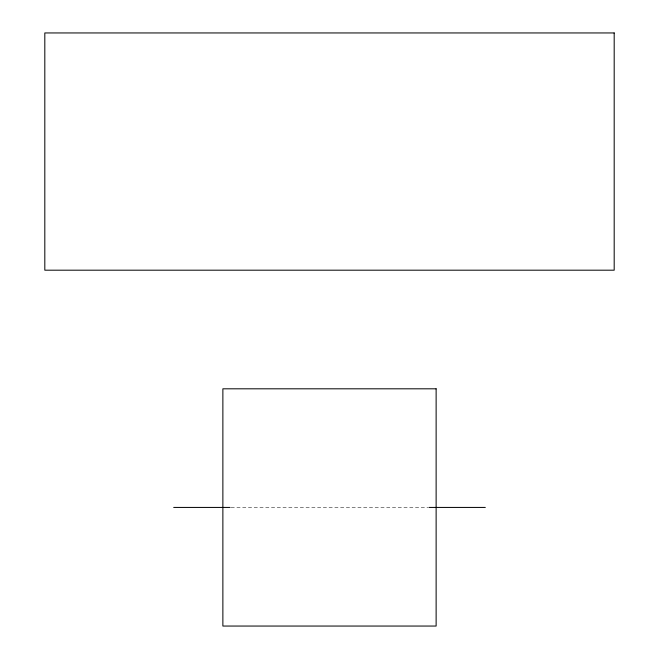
<?xml version="1.0" encoding="UTF-8"?>
<svg xmlns="http://www.w3.org/2000/svg" width="659" height="659" viewBox="0 0 659 659"><rect width="100%" height="100%" fill="white"/><g stroke="black" fill="none" stroke-linecap="round" stroke-linejoin="round"><path stroke-width="0.49" stroke-dasharray="3.29 2.47" d="M231.095 507.43L427.905 507.43"/><path stroke-width="0.99" d="M173.696 507.43L230.073 507.43M428.927 507.43L485.304 507.43M614.188 32.95L44.812 32.95L44.812 270.19L614.188 270.19L614.188 32.95M436.126 388.81L222.874 388.81L222.874 626.05L436.126 626.05L436.126 388.81"/></g></svg>
